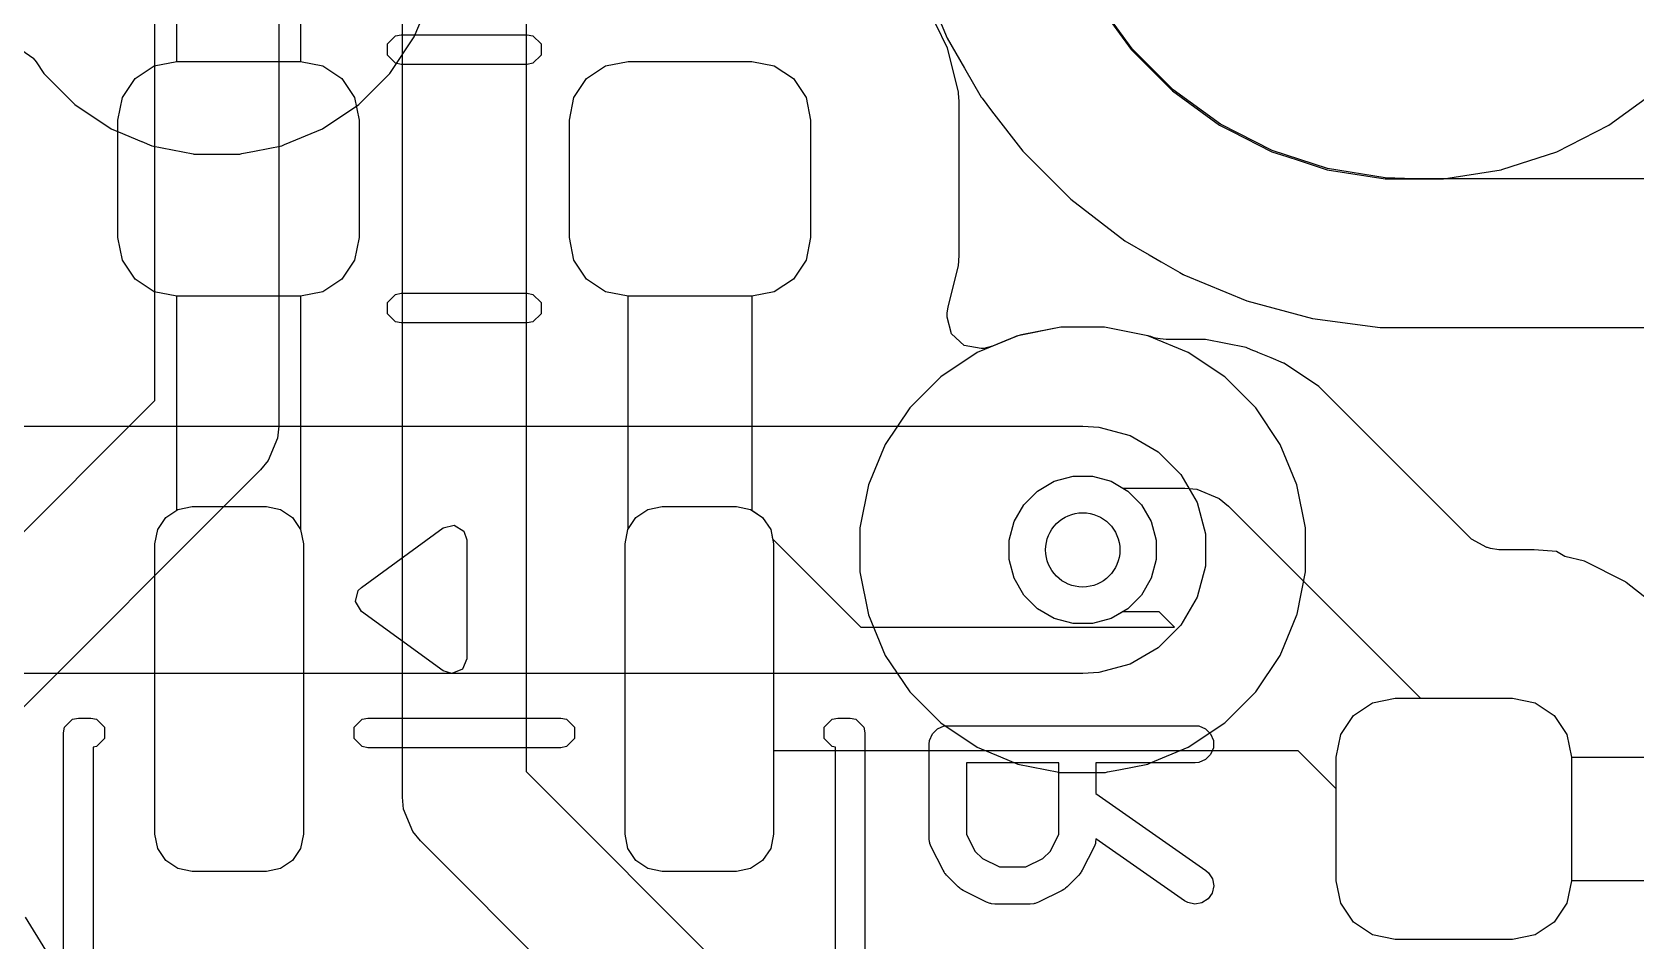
# Model space of a CAD drawing. Header units: inches. Extents: x 1.3 to 5.24, y -7.03 to -1.12.
# Drawn here: x 4.5178 to 4.7731, y -5.515 to -5.3703 of the extents above; entities that cross this region are included whole.
import ezdxf

# ---------------------------------------------------------------- set-up
doc = ezdxf.new("R2010")
doc.units = ezdxf.units.IN
doc.header["$MEASUREMENT"] = 0
for name, color, linetype, true_color in [('B.Cu', 153, 'CONTINUOUS', 0x4d7fc4), ('B.Mask', 4, 'CONTINUOUS', 0x02ffee), ('B.Paste', 132, 'CONTINUOUS', 0x00c2c2), ('B.Silkscreen', 31, 'CONTINUOUS', 0xe8b2a7), ('F.Cu', 13, 'CONTINUOUS', 0xc83434), ('In1.Cu', 91, 'CONTINUOUS', 0x7fc87f), ('In2.Cu', 33, 'CONTINUOUS', 0xce7d2c)]:
    doc.layers.add(name, color=color, linetype=linetype, true_color=true_color)

msp = doc.modelspace()

# ---------------------------------------------------------------- linework, layer by layer
at = {"layer": 'B.Cu', "linetype": 'CONTINUOUS'}
for p, q in [((4.56053, -5.35778), (4.56053, -5.375)), ((4.54085, -5.375), (4.54085, -5.36416)), ((4.68775, -5.36627), (4.69274, -5.37313)), ((4.66353, -5.37291), (4.66165, -5.3691)), ((4.53727, -5.37571), (4.54085, -5.375)), ((4.56053, -5.375), (4.56411, -5.37571)), ((4.60912, -5.37571), (4.6127, -5.375)), ((4.6127, -5.375), (4.63238, -5.375)), ((4.63238, -5.375), (4.63596, -5.37571)), ((4.66526, -5.37987), (4.66353, -5.37291)), ((4.69274, -5.37313), (4.69931, -5.37971)), ((4.53221, -5.38077), (4.53423, -5.37774)), ((4.53423, -5.37774), (4.53727, -5.37571)), ((4.56411, -5.37571), (4.56714, -5.37774)), ((4.56714, -5.37774), (4.56917, -5.38077)), ((4.60406, -5.38077), (4.60609, -5.37774)), ((4.60609, -5.37774), (4.60912, -5.37571)), ((4.63596, -5.37571), (4.63899, -5.37774)), ((4.63899, -5.37774), (4.64102, -5.38077)), ((4.66528, -5.38013), (4.66526, -5.37987)), ((4.66536, -5.38132), (4.66528, -5.38013)), ((4.69931, -5.37971), (4.70683, -5.38517)), ((4.76876, -5.38517), (4.77628, -5.37971)), ((4.5315, -5.38435), (4.53221, -5.38077)), ((4.56917, -5.38077), (4.56988, -5.38435)), ((4.60335, -5.38435), (4.60406, -5.38077)), ((4.64102, -5.38077), (4.64173, -5.38435)), ((4.66537, -5.38148), (4.66536, -5.38132)), ((4.66537, -5.40592), (4.66537, -5.38148)), ((4.5315, -5.40305), (4.5315, -5.38435)), ((4.56988, -5.38435), (4.56988, -5.40305)), ((4.60335, -5.40305), (4.60335, -5.38435)), ((4.64173, -5.38435), (4.64173, -5.40305)), ((4.70683, -5.38517), (4.7087, -5.38612)), ((4.76047, -5.38939), (4.76876, -5.38517)), ((4.7087, -5.38612), (4.71512, -5.38939)), ((4.71512, -5.38939), (4.71515, -5.38941)), ((4.71515, -5.38941), (4.7153, -5.38945)), ((4.7153, -5.38945), (4.71651, -5.38984)), ((4.71651, -5.38984), (4.71914, -5.3907)), ((4.75176, -5.39222), (4.76047, -5.38939)), ((4.71914, -5.3907), (4.72396, -5.39227)), ((4.72396, -5.39227), (4.73315, -5.39372)), ((4.74244, -5.39372), (4.75163, -5.39227)), ((4.75163, -5.39227), (4.75176, -5.39222)), ((4.73315, -5.39372), (4.73315, -5.39372)), ((4.73315, -5.39372), (4.74244, -5.39372)), ((4.74244, -5.39372), (4.74244, -5.39372)), ((4.53221, -5.40663), (4.5315, -5.40305)), ((4.56988, -5.40305), (4.56917, -5.40663)), ((4.60406, -5.40663), (4.60335, -5.40305)), ((4.64173, -5.40305), (4.64102, -5.40663)), ((4.66526, -5.40753), (4.66537, -5.40592)), ((4.53423, -5.40966), (4.53221, -5.40663)), ((4.56917, -5.40663), (4.56714, -5.40966)), ((4.60609, -5.40966), (4.60406, -5.40663)), ((4.64102, -5.40663), (4.63899, -5.40966)), ((4.66364, -5.41408), (4.66526, -5.40753)), ((4.53727, -5.41169), (4.53423, -5.40966)), ((4.56714, -5.40966), (4.56411, -5.41169)), ((4.60912, -5.41169), (4.60609, -5.40966)), ((4.63899, -5.40966), (4.63596, -5.41169)), ((4.54085, -5.4124), (4.53727, -5.41169)), ((4.54085, -5.44645), (4.54085, -5.4124)), ((4.56411, -5.41169), (4.56053, -5.4124)), ((4.56053, -5.4124), (4.56053, -5.44945)), ((4.6127, -5.4124), (4.60912, -5.41169)), ((4.6127, -5.44945), (4.6127, -5.4124)), ((4.63596, -5.41169), (4.63238, -5.4124)), ((4.63238, -5.4124), (4.63238, -5.44645)), ((4.66347, -5.4157), (4.66349, -5.41508)), ((4.66415, -5.41837), (4.66347, -5.4157)), ((4.66349, -5.41508), (4.66364, -5.41408)), ((4.66617, -5.42024), (4.66415, -5.41837)), ((4.6747, -5.41867), (4.67451, -5.41874)), ((4.67529, -5.41855), (4.6747, -5.41867)), ((4.6747, -5.41867), (4.6747, -5.41867)), ((4.6747, -5.41867), (4.6747, -5.41867)), ((4.6747, -5.41867), (4.6747, -5.41867)), ((4.67993, -5.41762), (4.67529, -5.41855)), ((4.67529, -5.41855), (4.67529, -5.41855)), ((4.68155, -5.4173), (4.67993, -5.41762)), ((4.68853, -5.4173), (4.68155, -5.4173)), ((4.68155, -5.4173), (4.68155, -5.4173)), ((4.69538, -5.41867), (4.68853, -5.4173)), ((4.68853, -5.4173), (4.68853, -5.4173)), ((4.68853, -5.4173), (4.68853, -5.4173)), ((4.69541, -5.41867), (4.69538, -5.41867)), ((4.69549, -5.4187), (4.69541, -5.41867)), ((4.69553, -5.41872), (4.69549, -5.4187)), ((4.66887, -5.42073), (4.66617, -5.42024)), ((4.66932, -5.42068), (4.66887, -5.42073)), ((4.67066, -5.42034), (4.66932, -5.42068)), ((4.67324, -5.41927), (4.67066, -5.42034)), ((4.6739, -5.419), (4.67324, -5.41927)), ((4.67451, -5.41874), (4.6739, -5.419)), ((4.67451, -5.41874), (4.67451, -5.41874)), ((4.69569, -5.41877), (4.69553, -5.41872)), ((4.6957, -5.41875), (4.69569, -5.41877)), ((4.69643, -5.419), (4.6957, -5.41875)), ((4.69664, -5.41904), (4.69643, -5.419)), ((4.69734, -5.41918), (4.69664, -5.41904)), ((4.6983, -5.41927), (4.69734, -5.41918)), ((4.70458, -5.41927), (4.6983, -5.41927)), ((4.71105, -5.42056), (4.70458, -5.41927)), ((4.70458, -5.41927), (4.70458, -5.41927)), ((4.70458, -5.41927), (4.70458, -5.41927)), ((4.71187, -5.4209), (4.71105, -5.42056)), ((4.71105, -5.42056), (4.71105, -5.42056)), ((4.71105, -5.42056), (4.71105, -5.42056)), ((4.71283, -5.4213), (4.71187, -5.4209)), ((4.71291, -5.42133), (4.71283, -5.4213)), ((4.71283, -5.4213), (4.71283, -5.4213)), ((4.71504, -5.42221), (4.71291, -5.42133)), ((4.71291, -5.42133), (4.71291, -5.42133)), ((4.71291, -5.42133), (4.71291, -5.42133)), ((4.71698, -5.42302), (4.71504, -5.42221)), ((4.71708, -5.42306), (4.71698, -5.42302)), ((4.71714, -5.42308), (4.71708, -5.42306)), ((4.72262, -5.42675), (4.71714, -5.42308)), ((4.73929, -5.44341), (4.72262, -5.42675)), ((4.72262, -5.42675), (4.72262, -5.42675)), ((4.72262, -5.42675), (4.72262, -5.42675)), ((4.68052, -5.44184), (4.6835, -5.44105)), ((4.6835, -5.44105), (4.68658, -5.44105)), ((4.68658, -5.44105), (4.68956, -5.44184)), ((4.67567, -5.44557), (4.67785, -5.44339)), ((4.67785, -5.44339), (4.68052, -5.44184)), ((4.68956, -5.44184), (4.69141, -5.44291)), ((4.69141, -5.44291), (4.70128, -5.44291)), ((4.70128, -5.44291), (4.7032, -5.4431)), ((4.7032, -5.4431), (4.70675, -5.44457)), ((4.7446, -5.44872), (4.73929, -5.44341)), ((4.53913, -5.4476), (4.54085, -5.44645)), ((4.63238, -5.44645), (4.6341, -5.4476)), ((4.67413, -5.44824), (4.67567, -5.44557)), ((4.70675, -5.44457), (4.70675, -5.44457)), ((4.70675, -5.44457), (4.70824, -5.4458)), ((4.70824, -5.4458), (4.73038, -5.46794)), ((4.53785, -5.44951), (4.53913, -5.4476)), ((4.6341, -5.4476), (4.63538, -5.44951)), ((4.67333, -5.45121), (4.67413, -5.44824)), ((4.74693, -5.45105), (4.7446, -5.44872)), ((4.7446, -5.44872), (4.7446, -5.44872)), ((4.5374, -5.45177), (4.53785, -5.44951)), ((4.5374, -5.49803), (4.5374, -5.45177)), ((4.56053, -5.44945), (4.56057, -5.44951)), ((4.56057, -5.44951), (4.56102, -5.45177)), ((4.56102, -5.45177), (4.56102, -5.49803)), ((4.6122, -5.45177), (4.61265, -5.44951)), ((4.6122, -5.49803), (4.6122, -5.45177)), ((4.61265, -5.44951), (4.6127, -5.44945)), ((4.63538, -5.44951), (4.63567, -5.45098)), ((4.63567, -5.45098), (4.64975, -5.46506)), ((4.67333, -5.4543), (4.67333, -5.45121)), ((4.74934, -5.45237), (4.74693, -5.45105)), ((4.67413, -5.45728), (4.67333, -5.4543)), ((4.74948, -5.4524), (4.74934, -5.45237)), ((4.74996, -5.45254), (4.74948, -5.4524)), ((4.74948, -5.4524), (4.74948, -5.4524)), ((4.75128, -5.45273), (4.74996, -5.45254)), ((4.7513, -5.45274), (4.75128, -5.45273)), ((4.75132, -5.45274), (4.7513, -5.45274)), ((4.75631, -5.45274), (4.75132, -5.45274)), ((4.75672, -5.45276), (4.75631, -5.45274)), ((4.75631, -5.45274), (4.75631, -5.45274)), ((4.75686, -5.45277), (4.75672, -5.45276)), ((4.76042, -5.45301), (4.75686, -5.45277)), ((4.75686, -5.45277), (4.75686, -5.45277)), ((4.76176, -5.4538), (4.76042, -5.45301)), ((4.76489, -5.45458), (4.76176, -5.4538)), ((4.7649, -5.45458), (4.76489, -5.45458)), ((4.76489, -5.45458), (4.76489, -5.45458)), ((4.77132, -5.45777), (4.7649, -5.45458)), ((4.67567, -5.45995), (4.67413, -5.45728)), ((4.77143, -5.45784), (4.77132, -5.45777)), ((4.77152, -5.45793), (4.77143, -5.45784)), ((4.77495, -5.46068), (4.77152, -5.45793)), ((4.67785, -5.46213), (4.67567, -5.45995)), ((4.68052, -5.46367), (4.67785, -5.46213)), ((4.6835, -5.46447), (4.68052, -5.46367)), ((4.68658, -5.46447), (4.6835, -5.46447)), ((4.68956, -5.46367), (4.68658, -5.46447)), ((4.69141, -5.4626), (4.68956, -5.46367)), ((4.6972, -5.4626), (4.69141, -5.4626)), ((4.69966, -5.46506), (4.6972, -5.4626)), ((4.64975, -5.46506), (4.69966, -5.46506)), ((4.73038, -5.46794), (4.73882, -5.47638)), ((4.73882, -5.47638), (4.75344, -5.47638)), ((4.75344, -5.47638), (4.75702, -5.47709)), ((4.75702, -5.47709), (4.76006, -5.47912)), ((4.76006, -5.47912), (4.76208, -5.48215)), ((4.76208, -5.48215), (4.7628, -5.48573)), ((4.64567, -5.48474), (4.63583, -5.48474)), ((4.63583, -5.48474), (4.63583, -5.49803)), ((4.71935, -5.48474), (4.64567, -5.48474)), ((4.72539, -5.49079), (4.71935, -5.48474)), ((4.7628, -5.48573), (4.79684, -5.48573)), ((4.72539, -5.50541), (4.72539, -5.49079)), ((4.53785, -5.50029), (4.5374, -5.49803)), ((4.53913, -5.50221), (4.53785, -5.50029)), ((4.56057, -5.50029), (4.55929, -5.50221)), ((4.56102, -5.49803), (4.56057, -5.50029)), ((4.61265, -5.50029), (4.6122, -5.49803)), ((4.61393, -5.50221), (4.61265, -5.50029)), ((4.63538, -5.50029), (4.6341, -5.50221)), ((4.63583, -5.49803), (4.63538, -5.50029)), ((4.54105, -5.50349), (4.53913, -5.50221)), ((4.55929, -5.50221), (4.55738, -5.50349)), ((4.61585, -5.50349), (4.61393, -5.50221)), ((4.6341, -5.50221), (4.63218, -5.50349)), ((4.54331, -5.50394), (4.54105, -5.50349)), ((4.55512, -5.50394), (4.54331, -5.50394)), ((4.55738, -5.50349), (4.55512, -5.50394)), ((4.61811, -5.50394), (4.61585, -5.50349)), ((4.62992, -5.50394), (4.61811, -5.50394)), ((4.63218, -5.50349), (4.62992, -5.50394)), ((4.72611, -5.50899), (4.72539, -5.50541)), ((4.7628, -5.50541), (4.76208, -5.50899)), ((4.79984, -5.50541), (4.7628, -5.50541)), ((4.72813, -5.51203), (4.72611, -5.50899)), ((4.76208, -5.50899), (4.76006, -5.51203)), ((4.51674, -5.51124), (4.51997, -5.51648)), ((4.73117, -5.51405), (4.72813, -5.51203)), ((4.76006, -5.51203), (4.75702, -5.51405)), ((4.73474, -5.51476), (4.73117, -5.51405)), ((4.75344, -5.51476), (4.73474, -5.51476)), ((4.75702, -5.51405), (4.75344, -5.51476))]:
    msp.add_line(p, q, dxfattribs=at)
at = {"layer": 'B.Cu'}
msp.add_circle((4.68504, -5.45276), 0.00591, dxfattribs=at)
at = {"layer": 'B.Mask', "linetype": 'CONTINUOUS'}
for p, q in [((4.53727, -5.37571), (4.54085, -5.375)), ((4.54085, -5.375), (4.56053, -5.375)), ((4.56053, -5.375), (4.56411, -5.37571)), ((4.60912, -5.37571), (4.6127, -5.375)), ((4.6127, -5.375), (4.63238, -5.375)), ((4.63238, -5.375), (4.63596, -5.37571)), ((4.53221, -5.38077), (4.53423, -5.37774)), ((4.53423, -5.37774), (4.53727, -5.37571)), ((4.56411, -5.37571), (4.56714, -5.37774)), ((4.56714, -5.37774), (4.56917, -5.38077)), ((4.60406, -5.38077), (4.60609, -5.37774)), ((4.60609, -5.37774), (4.60912, -5.37571)), ((4.63596, -5.37571), (4.63899, -5.37774)), ((4.63899, -5.37774), (4.64102, -5.38077)), ((4.5315, -5.38435), (4.53221, -5.38077)), ((4.56917, -5.38077), (4.56988, -5.38435)), ((4.60335, -5.38435), (4.60406, -5.38077)), ((4.64102, -5.38077), (4.64173, -5.38435)), ((4.5315, -5.40305), (4.5315, -5.38435)), ((4.56988, -5.38435), (4.56988, -5.40305)), ((4.60335, -5.40305), (4.60335, -5.38435)), ((4.64173, -5.38435), (4.64173, -5.40305)), ((4.53221, -5.40663), (4.5315, -5.40305)), ((4.56988, -5.40305), (4.56917, -5.40663)), ((4.60406, -5.40663), (4.60335, -5.40305)), ((4.64173, -5.40305), (4.64102, -5.40663)), ((4.53423, -5.40966), (4.53221, -5.40663)), ((4.56917, -5.40663), (4.56714, -5.40966)), ((4.60609, -5.40966), (4.60406, -5.40663)), ((4.64102, -5.40663), (4.63899, -5.40966)), ((4.53727, -5.41169), (4.53423, -5.40966)), ((4.56714, -5.40966), (4.56411, -5.41169)), ((4.60912, -5.41169), (4.60609, -5.40966)), ((4.63899, -5.40966), (4.63596, -5.41169)), ((4.54085, -5.4124), (4.53727, -5.41169)), ((4.56053, -5.4124), (4.54085, -5.4124)), ((4.56411, -5.41169), (4.56053, -5.4124)), ((4.6127, -5.4124), (4.60912, -5.41169)), ((4.63238, -5.4124), (4.6127, -5.4124)), ((4.63596, -5.41169), (4.63238, -5.4124)), ((4.53913, -5.4476), (4.54105, -5.44632)), ((4.54105, -5.44632), (4.54331, -5.44587)), ((4.54331, -5.44587), (4.55512, -5.44587)), ((4.55512, -5.44587), (4.55738, -5.44632)), ((4.55738, -5.44632), (4.55929, -5.4476)), ((4.61393, -5.4476), (4.61585, -5.44632)), ((4.61585, -5.44632), (4.61811, -5.44587)), ((4.61811, -5.44587), (4.62992, -5.44587)), ((4.62992, -5.44587), (4.63218, -5.44632)), ((4.63218, -5.44632), (4.6341, -5.4476)), ((4.53785, -5.44951), (4.53913, -5.4476)), ((4.55929, -5.4476), (4.56057, -5.44951)), ((4.61265, -5.44951), (4.61393, -5.4476)), ((4.6341, -5.4476), (4.63538, -5.44951)), ((4.5374, -5.45177), (4.53785, -5.44951)), ((4.5374, -5.49803), (4.5374, -5.45177)), ((4.56057, -5.44951), (4.56102, -5.45177)), ((4.56102, -5.45177), (4.56102, -5.49803)), ((4.6122, -5.45177), (4.61265, -5.44951)), ((4.6122, -5.49803), (4.6122, -5.45177)), ((4.63538, -5.44951), (4.63583, -5.45177)), ((4.63583, -5.45177), (4.63583, -5.49803)), ((4.72813, -5.47912), (4.73117, -5.47709)), ((4.73117, -5.47709), (4.73474, -5.47638)), ((4.73474, -5.47638), (4.75344, -5.47638)), ((4.75344, -5.47638), (4.75702, -5.47709)), ((4.75702, -5.47709), (4.76006, -5.47912)), ((4.72611, -5.48215), (4.72813, -5.47912)), ((4.76006, -5.47912), (4.76208, -5.48215)), ((4.72539, -5.48573), (4.72611, -5.48215)), ((4.76208, -5.48215), (4.7628, -5.48573)), ((4.72539, -5.50541), (4.72539, -5.48573)), ((4.7628, -5.48573), (4.7628, -5.50541)), ((4.53785, -5.50029), (4.5374, -5.49803)), ((4.53913, -5.50221), (4.53785, -5.50029)), ((4.56057, -5.50029), (4.55929, -5.50221)), ((4.56102, -5.49803), (4.56057, -5.50029)), ((4.61265, -5.50029), (4.6122, -5.49803)), ((4.61393, -5.50221), (4.61265, -5.50029)), ((4.63538, -5.50029), (4.6341, -5.50221)), ((4.63583, -5.49803), (4.63538, -5.50029)), ((4.54105, -5.50349), (4.53913, -5.50221)), ((4.55929, -5.50221), (4.55738, -5.50349)), ((4.61585, -5.50349), (4.61393, -5.50221)), ((4.6341, -5.50221), (4.63218, -5.50349)), ((4.54331, -5.50394), (4.54105, -5.50349)), ((4.55512, -5.50394), (4.54331, -5.50394)), ((4.55738, -5.50349), (4.55512, -5.50394)), ((4.61811, -5.50394), (4.61585, -5.50349)), ((4.62992, -5.50394), (4.61811, -5.50394)), ((4.63218, -5.50349), (4.62992, -5.50394)), ((4.72611, -5.50899), (4.72539, -5.50541)), ((4.7628, -5.50541), (4.76208, -5.50899)), ((4.72813, -5.51203), (4.72611, -5.50899)), ((4.76208, -5.50899), (4.76006, -5.51203)), ((4.73117, -5.51405), (4.72813, -5.51203)), ((4.76006, -5.51203), (4.75702, -5.51405)), ((4.73474, -5.51476), (4.73117, -5.51405)), ((4.75344, -5.51476), (4.73474, -5.51476)), ((4.75702, -5.51405), (4.75344, -5.51476))]:
    msp.add_line(p, q, dxfattribs=at)
at = {"layer": 'B.Paste', "linetype": 'CONTINUOUS'}
for p, q in [((4.53727, -5.37571), (4.54085, -5.375)), ((4.54085, -5.375), (4.56053, -5.375)), ((4.56053, -5.375), (4.56411, -5.37571)), ((4.60912, -5.37571), (4.6127, -5.375)), ((4.6127, -5.375), (4.63238, -5.375)), ((4.63238, -5.375), (4.63596, -5.37571)), ((4.53221, -5.38077), (4.53423, -5.37774)), ((4.53423, -5.37774), (4.53727, -5.37571)), ((4.56411, -5.37571), (4.56714, -5.37774)), ((4.56714, -5.37774), (4.56917, -5.38077)), ((4.60406, -5.38077), (4.60609, -5.37774)), ((4.60609, -5.37774), (4.60912, -5.37571)), ((4.63596, -5.37571), (4.63899, -5.37774)), ((4.63899, -5.37774), (4.64102, -5.38077)), ((4.5315, -5.38435), (4.53221, -5.38077)), ((4.56917, -5.38077), (4.56988, -5.38435)), ((4.60335, -5.38435), (4.60406, -5.38077)), ((4.64102, -5.38077), (4.64173, -5.38435)), ((4.5315, -5.40305), (4.5315, -5.38435)), ((4.56988, -5.38435), (4.56988, -5.40305)), ((4.60335, -5.40305), (4.60335, -5.38435)), ((4.64173, -5.38435), (4.64173, -5.40305)), ((4.53221, -5.40663), (4.5315, -5.40305)), ((4.56988, -5.40305), (4.56917, -5.40663)), ((4.60406, -5.40663), (4.60335, -5.40305)), ((4.64173, -5.40305), (4.64102, -5.40663)), ((4.53423, -5.40966), (4.53221, -5.40663)), ((4.56917, -5.40663), (4.56714, -5.40966)), ((4.60609, -5.40966), (4.60406, -5.40663)), ((4.64102, -5.40663), (4.63899, -5.40966)), ((4.53727, -5.41169), (4.53423, -5.40966)), ((4.56714, -5.40966), (4.56411, -5.41169)), ((4.60912, -5.41169), (4.60609, -5.40966)), ((4.63899, -5.40966), (4.63596, -5.41169)), ((4.54085, -5.4124), (4.53727, -5.41169)), ((4.56053, -5.4124), (4.54085, -5.4124)), ((4.56411, -5.41169), (4.56053, -5.4124)), ((4.6127, -5.4124), (4.60912, -5.41169)), ((4.63238, -5.4124), (4.6127, -5.4124)), ((4.63596, -5.41169), (4.63238, -5.4124)), ((4.53913, -5.4476), (4.54105, -5.44632)), ((4.54105, -5.44632), (4.54331, -5.44587)), ((4.54331, -5.44587), (4.55512, -5.44587)), ((4.55512, -5.44587), (4.55738, -5.44632)), ((4.55738, -5.44632), (4.55929, -5.4476)), ((4.61393, -5.4476), (4.61585, -5.44632)), ((4.61585, -5.44632), (4.61811, -5.44587)), ((4.61811, -5.44587), (4.62992, -5.44587)), ((4.62992, -5.44587), (4.63218, -5.44632)), ((4.63218, -5.44632), (4.6341, -5.4476)), ((4.53785, -5.44951), (4.53913, -5.4476)), ((4.55929, -5.4476), (4.56057, -5.44951)), ((4.61265, -5.44951), (4.61393, -5.4476)), ((4.6341, -5.4476), (4.63538, -5.44951)), ((4.5374, -5.45177), (4.53785, -5.44951)), ((4.5374, -5.49803), (4.5374, -5.45177)), ((4.56057, -5.44951), (4.56102, -5.45177)), ((4.56102, -5.45177), (4.56102, -5.49803)), ((4.6122, -5.45177), (4.61265, -5.44951)), ((4.6122, -5.49803), (4.6122, -5.45177)), ((4.63538, -5.44951), (4.63583, -5.45177)), ((4.63583, -5.45177), (4.63583, -5.49803)), ((4.72813, -5.47912), (4.73117, -5.47709)), ((4.73117, -5.47709), (4.73474, -5.47638)), ((4.73474, -5.47638), (4.75344, -5.47638)), ((4.75344, -5.47638), (4.75702, -5.47709)), ((4.75702, -5.47709), (4.76006, -5.47912)), ((4.72611, -5.48215), (4.72813, -5.47912)), ((4.76006, -5.47912), (4.76208, -5.48215)), ((4.72539, -5.48573), (4.72611, -5.48215)), ((4.76208, -5.48215), (4.7628, -5.48573)), ((4.72539, -5.50541), (4.72539, -5.48573)), ((4.7628, -5.48573), (4.7628, -5.50541)), ((4.53785, -5.50029), (4.5374, -5.49803)), ((4.53913, -5.50221), (4.53785, -5.50029)), ((4.56057, -5.50029), (4.55929, -5.50221)), ((4.56102, -5.49803), (4.56057, -5.50029)), ((4.61265, -5.50029), (4.6122, -5.49803)), ((4.61393, -5.50221), (4.61265, -5.50029)), ((4.63538, -5.50029), (4.6341, -5.50221)), ((4.63583, -5.49803), (4.63538, -5.50029)), ((4.54105, -5.50349), (4.53913, -5.50221)), ((4.55929, -5.50221), (4.55738, -5.50349)), ((4.61585, -5.50349), (4.61393, -5.50221)), ((4.6341, -5.50221), (4.63218, -5.50349)), ((4.54331, -5.50394), (4.54105, -5.50349)), ((4.55512, -5.50394), (4.54331, -5.50394)), ((4.55738, -5.50349), (4.55512, -5.50394)), ((4.61811, -5.50394), (4.61585, -5.50349)), ((4.62992, -5.50394), (4.61811, -5.50394)), ((4.63218, -5.50349), (4.62992, -5.50394)), ((4.72611, -5.50899), (4.72539, -5.50541)), ((4.7628, -5.50541), (4.76208, -5.50899)), ((4.72813, -5.51203), (4.72611, -5.50899)), ((4.76208, -5.50899), (4.76006, -5.51203)), ((4.73117, -5.51405), (4.72813, -5.51203)), ((4.76006, -5.51203), (4.75702, -5.51405)), ((4.73474, -5.51476), (4.73117, -5.51405)), ((4.75344, -5.51476), (4.73474, -5.51476)), ((4.75702, -5.51405), (4.75344, -5.51476))]:
    msp.add_line(p, q, dxfattribs=at)
at = {"layer": 'B.Silkscreen', "linetype": 'CONTINUOUS'}
for p, q in [((4.5744, -5.37223), (4.57568, -5.37095)), ((4.5744, -5.37403), (4.5744, -5.37223)), ((4.57568, -5.37095), (4.57659, -5.37077)), ((4.57659, -5.37077), (4.59664, -5.37077)), ((4.59664, -5.37077), (4.59755, -5.37095)), ((4.59755, -5.37095), (4.59883, -5.37223)), ((4.59883, -5.37223), (4.59883, -5.37403)), ((4.57568, -5.37531), (4.5744, -5.37403)), ((4.57659, -5.37549), (4.57568, -5.37531)), ((4.59755, -5.37531), (4.59664, -5.37549)), ((4.59883, -5.37403), (4.59755, -5.37531)), ((4.59664, -5.37549), (4.57659, -5.37549)), ((4.5744, -5.41337), (4.57568, -5.41209)), ((4.5744, -5.41518), (4.5744, -5.41337)), ((4.57568, -5.41209), (4.57659, -5.41191)), ((4.57659, -5.41191), (4.59664, -5.41191)), ((4.59664, -5.41191), (4.59755, -5.41209)), ((4.59755, -5.41209), (4.59883, -5.41337)), ((4.59883, -5.41337), (4.59883, -5.41518)), ((4.57568, -5.41645), (4.5744, -5.41518)), ((4.59883, -5.41518), (4.59755, -5.41645)), ((4.57659, -5.41663), (4.57568, -5.41645)), ((4.59664, -5.41663), (4.57659, -5.41663)), ((4.59755, -5.41645), (4.59664, -5.41663)), ((4.57026, -5.45872), (4.58326, -5.44927)), ((4.58326, -5.44927), (4.58501, -5.44885)), ((4.58501, -5.44885), (4.58656, -5.44979)), ((4.58656, -5.44979), (4.58701, -5.45118)), ((4.58701, -5.45118), (4.58701, -5.47008)), ((4.56932, -5.461), (4.56974, -5.45924)), ((4.56974, -5.45924), (4.57026, -5.45872)), ((4.57026, -5.46254), (4.56932, -5.461)), ((4.58326, -5.47199), (4.57026, -5.46254)), ((4.58465, -5.47244), (4.58326, -5.47199)), ((4.58632, -5.47175), (4.58465, -5.47244)), ((4.58701, -5.47008), (4.58632, -5.47175)), ((4.52301, -5.48099), (4.52429, -5.47971)), ((4.52429, -5.47971), (4.5252, -5.47953)), ((4.5252, -5.47953), (4.52717, -5.47953)), ((4.52717, -5.47953), (4.52807, -5.47971)), ((4.52807, -5.47971), (4.52935, -5.48099)), ((4.56908, -5.48099), (4.57036, -5.47971)), ((4.57036, -5.47971), (4.57126, -5.47953)), ((4.57126, -5.47953), (4.60197, -5.47953)), ((4.60197, -5.47953), (4.60287, -5.47971)), ((4.60287, -5.47971), (4.60415, -5.48099)), ((4.64388, -5.48099), (4.64516, -5.47971)), ((4.64516, -5.47971), (4.64606, -5.47953)), ((4.64606, -5.47953), (4.64803, -5.47953)), ((4.64803, -5.47953), (4.64894, -5.47971)), ((4.64894, -5.47971), (4.65021, -5.48099)), ((4.52283, -5.48189), (4.52301, -5.48099)), ((4.52283, -5.54173), (4.52283, -5.48189)), ((4.52935, -5.48099), (4.52935, -5.48279)), ((4.56908, -5.48279), (4.56908, -5.48099)), ((4.60415, -5.48099), (4.60415, -5.48279)), ((4.64388, -5.48279), (4.64388, -5.48099)), ((4.65021, -5.48099), (4.65039, -5.48189)), ((4.65039, -5.48189), (4.65039, -5.54173)), ((4.66068, -5.48311), (4.66112, -5.48205)), ((4.66112, -5.48205), (4.66194, -5.48123)), ((4.66194, -5.48123), (4.663, -5.48079)), ((4.663, -5.48079), (4.66358, -5.48074)), ((4.66358, -5.48074), (4.70295, -5.48074)), ((4.70295, -5.48074), (4.70352, -5.48079)), ((4.70352, -5.48079), (4.70459, -5.48123)), ((4.70459, -5.48123), (4.7054, -5.48205)), ((4.7054, -5.48205), (4.70584, -5.48311)), ((4.52807, -5.48407), (4.52756, -5.48417)), ((4.52756, -5.48417), (4.52756, -5.53937)), ((4.52935, -5.48279), (4.52807, -5.48407)), ((4.57036, -5.48407), (4.56908, -5.48279)), ((4.57126, -5.48425), (4.57036, -5.48407)), ((4.60197, -5.48425), (4.57126, -5.48425)), ((4.60287, -5.48407), (4.60197, -5.48425)), ((4.60415, -5.48279), (4.60287, -5.48407)), ((4.64516, -5.48407), (4.64388, -5.48279)), ((4.64567, -5.48417), (4.64516, -5.48407)), ((4.64567, -5.53937), (4.64567, -5.48417)), ((4.66062, -5.48369), (4.66068, -5.48311)), ((4.66062, -5.49869), (4.66062, -5.48369)), ((4.70584, -5.48427), (4.7054, -5.48533)), ((4.70584, -5.48311), (4.70584, -5.48427)), ((4.68125, -5.48664), (4.66653, -5.48664)), ((4.66653, -5.48664), (4.66653, -5.49799)), ((4.68125, -5.49799), (4.68125, -5.48664)), ((4.70295, -5.48664), (4.68715, -5.48664)), ((4.68715, -5.48664), (4.68715, -5.49153)), ((4.70352, -5.48659), (4.70295, -5.48664)), ((4.70459, -5.48614), (4.70352, -5.48659)), ((4.7054, -5.48533), (4.70459, -5.48614)), ((4.68715, -5.49153), (4.70464, -5.50377)), ((4.66068, -5.49926), (4.66062, -5.49869)), ((4.66072, -5.49936), (4.66068, -5.49926)), ((4.66073, -5.49947), (4.66072, -5.49936)), ((4.66093, -5.50001), (4.66073, -5.49947)), ((4.66281, -5.50376), (4.66093, -5.50001)), ((4.66653, -5.49799), (4.66788, -5.50069)), ((4.6799, -5.50069), (4.68125, -5.49799)), ((4.68684, -5.50001), (4.68496, -5.50376)), ((4.68705, -5.49947), (4.68684, -5.50001)), ((4.68709, -5.49926), (4.68705, -5.49936)), ((4.68705, -5.49936), (4.68705, -5.49947)), ((4.68715, -5.49873), (4.68709, -5.49926)), ((4.70125, -5.50861), (4.68715, -5.49873)), ((4.66788, -5.50069), (4.66907, -5.50189)), ((4.66907, -5.50189), (4.67177, -5.50323)), ((4.676, -5.50323), (4.6787, -5.50189)), ((4.6787, -5.50189), (4.6799, -5.50069)), ((4.66297, -5.50401), (4.66281, -5.50376)), ((4.663, -5.50408), (4.66297, -5.50401)), ((4.66306, -5.50416), (4.663, -5.50408)), ((4.66312, -5.50425), (4.66306, -5.50416)), ((4.66318, -5.5043), (4.66312, -5.50425)), ((4.66336, -5.50453), (4.66318, -5.5043)), ((4.66524, -5.5064), (4.66336, -5.50453)), ((4.67177, -5.50323), (4.676, -5.50323)), ((4.68441, -5.50453), (4.68254, -5.5064)), ((4.6846, -5.5043), (4.68441, -5.50453)), ((4.68466, -5.50425), (4.6846, -5.5043)), ((4.68471, -5.50416), (4.68466, -5.50425)), ((4.68478, -5.50408), (4.68471, -5.50416)), ((4.68481, -5.50401), (4.68478, -5.50408)), ((4.68496, -5.50376), (4.68481, -5.50401)), ((4.70464, -5.50377), (4.70508, -5.50414)), ((4.70508, -5.50414), (4.7057, -5.50512)), ((4.7057, -5.50512), (4.7059, -5.50625)), ((4.66546, -5.50659), (4.66524, -5.5064)), ((4.66551, -5.50664), (4.66546, -5.50659)), ((4.6656, -5.5067), (4.66551, -5.50664)), ((4.66568, -5.50677), (4.6656, -5.5067)), ((4.66576, -5.5068), (4.66568, -5.50677)), ((4.666, -5.50695), (4.66576, -5.5068)), ((4.66975, -5.50883), (4.666, -5.50695)), ((4.68177, -5.50695), (4.67802, -5.50883)), ((4.68202, -5.5068), (4.68177, -5.50695)), ((4.68209, -5.50677), (4.68202, -5.5068)), ((4.68217, -5.5067), (4.68209, -5.50677)), ((4.68226, -5.50664), (4.68217, -5.5067)), ((4.68231, -5.50659), (4.68226, -5.50664)), ((4.68254, -5.5064), (4.68231, -5.50659)), ((4.70565, -5.50738), (4.70499, -5.50832)), ((4.7059, -5.50625), (4.70565, -5.50738)), ((4.67029, -5.50903), (4.66975, -5.50883)), ((4.6704, -5.50904), (4.67029, -5.50903)), ((4.6705, -5.50908), (4.6704, -5.50904)), ((4.67107, -5.50914), (4.6705, -5.50908)), ((4.6767, -5.50914), (4.67107, -5.50914)), ((4.67727, -5.50908), (4.6767, -5.50914)), ((4.67737, -5.50904), (4.67727, -5.50908)), ((4.67748, -5.50903), (4.67737, -5.50904)), ((4.67802, -5.50883), (4.67748, -5.50903)), ((4.70176, -5.50889), (4.70125, -5.50861)), ((4.70288, -5.50914), (4.70176, -5.50889)), ((4.70402, -5.50894), (4.70288, -5.50914)), ((4.70499, -5.50832), (4.70402, -5.50894))]:
    msp.add_line(p, q, dxfattribs=at)
at = {"layer": 'F.Cu', "linetype": 'CONTINUOUS'}
for p, q in [((4.65932, -5.36128), (4.66347, -5.3713)), ((4.57866, -5.37112), (4.58133, -5.36467)), ((4.69289, -5.373), (4.68744, -5.3655)), ((4.57478, -5.37693), (4.57866, -5.37112)), ((4.66347, -5.3713), (4.66347, -5.3713)), ((4.66347, -5.3713), (4.66623, -5.37608)), ((4.51619, -5.37323), (4.51796, -5.37444)), ((4.51796, -5.37444), (4.51799, -5.37448)), ((4.51799, -5.37448), (4.51847, -5.37508)), ((4.51847, -5.37508), (4.51971, -5.37693)), ((4.69944, -5.37955), (4.69289, -5.373)), ((4.51971, -5.37693), (4.51971, -5.37693)), ((4.51971, -5.37693), (4.51971, -5.37693)), ((4.51971, -5.37693), (4.52464, -5.38187)), ((4.56984, -5.38187), (4.57478, -5.37693)), ((4.66623, -5.37608), (4.66623, -5.37609)), ((4.66623, -5.37609), (4.66624, -5.3761)), ((4.66624, -5.3761), (4.66889, -5.38069)), ((4.70694, -5.385), (4.69944, -5.37955)), ((4.52464, -5.38187), (4.52464, -5.38187)), ((4.52464, -5.38187), (4.52464, -5.38187)), ((4.52464, -5.38187), (4.53045, -5.38575)), ((4.56404, -5.38575), (4.56984, -5.38187)), ((4.66889, -5.38069), (4.66889, -5.38069)), ((4.66889, -5.38069), (4.66889, -5.38069)), ((4.66889, -5.38069), (4.66903, -5.38087)), ((4.66903, -5.38087), (4.66903, -5.38087)), ((4.66903, -5.38087), (4.67054, -5.38285)), ((4.67054, -5.38285), (4.67549, -5.38929)), ((4.7152, -5.38921), (4.70694, -5.385)), ((4.53045, -5.38575), (4.53045, -5.38575)), ((4.53045, -5.38575), (4.53158, -5.38621)), ((4.53158, -5.38621), (4.53524, -5.38773)), ((4.53524, -5.38773), (4.53524, -5.38773)), ((4.53524, -5.38773), (4.53529, -5.38775)), ((4.53529, -5.38775), (4.5369, -5.38842)), ((4.55803, -5.38824), (4.56404, -5.38575)), ((4.56404, -5.38575), (4.56404, -5.38575)), ((4.56404, -5.38575), (4.56404, -5.38575)), ((4.5369, -5.38842), (4.5369, -5.38842)), ((4.5369, -5.38842), (4.5369, -5.38842)), ((4.5369, -5.38842), (4.54345, -5.38972)), ((4.54345, -5.38972), (4.54356, -5.38975)), ((4.54356, -5.38975), (4.54375, -5.38978)), ((4.54375, -5.38978), (4.55074, -5.38978)), ((4.55074, -5.38978), (4.5509, -5.38978)), ((4.5509, -5.38978), (4.55121, -5.38969)), ((4.55121, -5.38969), (4.55322, -5.38929)), ((4.55322, -5.38929), (4.55758, -5.38842)), ((4.55758, -5.38842), (4.55758, -5.38842)), ((4.55759, -5.38842), (4.55771, -5.38837)), ((4.55758, -5.38842), (4.55758, -5.38842)), ((4.55758, -5.38842), (4.55759, -5.38842)), ((4.55771, -5.38837), (4.55802, -5.38824)), ((4.55802, -5.38824), (4.55803, -5.38824)), ((4.67549, -5.38929), (4.67549, -5.38929)), ((4.67549, -5.38929), (4.67549, -5.38929)), ((4.67549, -5.38929), (4.68315, -5.39695)), ((4.72401, -5.39207), (4.7152, -5.38921)), ((4.73316, -5.39352), (4.72401, -5.39207)), ((4.7378, -5.3937), (4.73316, -5.39352)), ((4.88583, -5.3937), (4.7378, -5.3937)), ((4.68315, -5.39695), (4.68315, -5.39695)), ((4.68315, -5.39695), (4.68315, -5.39695)), ((4.68315, -5.39695), (4.69175, -5.40355)), ((4.69175, -5.40355), (4.69175, -5.40355)), ((4.69175, -5.40355), (4.69175, -5.40355)), ((4.69175, -5.40355), (4.6956, -5.40578)), ((4.6956, -5.40578), (4.69753, -5.40689)), ((4.69753, -5.40689), (4.70047, -5.40859)), ((4.70047, -5.40859), (4.70101, -5.4089)), ((4.70101, -5.4089), (4.70107, -5.40894)), ((4.70107, -5.40894), (4.70113, -5.40897)), ((4.70113, -5.40897), (4.70114, -5.40897)), ((4.70114, -5.40897), (4.70114, -5.40897)), ((4.70114, -5.40897), (4.70114, -5.40897)), ((4.70114, -5.40897), (4.70114, -5.40897)), ((4.70114, -5.40897), (4.71116, -5.41312)), ((4.71116, -5.41312), (4.72163, -5.41593)), ((4.72163, -5.41593), (4.73238, -5.41734)), ((4.6747, -5.41867), (4.66825, -5.42134)), ((4.68155, -5.4173), (4.6747, -5.41867)), ((4.6747, -5.41867), (4.6747, -5.41867)), ((4.6747, -5.41867), (4.6747, -5.41867)), ((4.68853, -5.4173), (4.68155, -5.4173)), ((4.68155, -5.4173), (4.68155, -5.4173)), ((4.68155, -5.4173), (4.68155, -5.4173)), ((4.69538, -5.41867), (4.68853, -5.4173)), ((4.68853, -5.4173), (4.68853, -5.4173)), ((4.68853, -5.4173), (4.68853, -5.4173)), ((4.70183, -5.42134), (4.69538, -5.41867)), ((4.69538, -5.41867), (4.69538, -5.41867)), ((4.69538, -5.41867), (4.69538, -5.41867)), ((4.73238, -5.41734), (4.73238, -5.41734)), ((4.73238, -5.41734), (4.89125, -5.41734)), ((4.66825, -5.42134), (4.66244, -5.42522)), ((4.66825, -5.42134), (4.66825, -5.42134)), ((4.66825, -5.42134), (4.66825, -5.42134)), ((4.70764, -5.42522), (4.70183, -5.42134)), ((4.70183, -5.42134), (4.70183, -5.42134)), ((4.70183, -5.42134), (4.70183, -5.42134)), ((4.70183, -5.42134), (4.70183, -5.42134)), ((4.70183, -5.42134), (4.70183, -5.42134)), ((4.66244, -5.42522), (4.6575, -5.43016)), ((4.66244, -5.42522), (4.66244, -5.42522)), ((4.66244, -5.42522), (4.66244, -5.42522)), ((4.71258, -5.43016), (4.70764, -5.42522)), ((4.70764, -5.42522), (4.70764, -5.42522)), ((4.70764, -5.42522), (4.70764, -5.42522)), ((4.6575, -5.43016), (4.65362, -5.43596)), ((4.6575, -5.43016), (4.6575, -5.43016)), ((4.6575, -5.43016), (4.6575, -5.43016)), ((4.71646, -5.43596), (4.71258, -5.43016)), ((4.71258, -5.43016), (4.71258, -5.43016)), ((4.71258, -5.43016), (4.71258, -5.43016)), ((4.65362, -5.43596), (4.65095, -5.44241)), ((4.65362, -5.43596), (4.65362, -5.43596)), ((4.65362, -5.43596), (4.65362, -5.43596)), ((4.71913, -5.44241), (4.71646, -5.43596)), ((4.71646, -5.43596), (4.71646, -5.43596)), ((4.68052, -5.44184), (4.6835, -5.44105)), ((4.6835, -5.44105), (4.68658, -5.44105)), ((4.68658, -5.44105), (4.68956, -5.44184)), ((4.65095, -5.44242), (4.64959, -5.44926)), ((4.65095, -5.44241), (4.65095, -5.44242)), ((4.65095, -5.44242), (4.65095, -5.44242)), ((4.67567, -5.44557), (4.67785, -5.44339)), ((4.67785, -5.44339), (4.68052, -5.44184)), ((4.68956, -5.44184), (4.69223, -5.44339)), ((4.69223, -5.44339), (4.69441, -5.44557)), ((4.72049, -5.44926), (4.71913, -5.44241)), ((4.71913, -5.44241), (4.71913, -5.44241)), ((4.67413, -5.44824), (4.67567, -5.44557)), ((4.69441, -5.44557), (4.69595, -5.44824)), ((4.64959, -5.44926), (4.64959, -5.45625)), ((4.67333, -5.45121), (4.67413, -5.44824)), ((4.69595, -5.44824), (4.69675, -5.45121)), ((4.72049, -5.45625), (4.72049, -5.44926)), ((4.72049, -5.44926), (4.72049, -5.44926)), ((4.67333, -5.4543), (4.67333, -5.45121)), ((4.69675, -5.45121), (4.69675, -5.4543)), ((4.67413, -5.45728), (4.67333, -5.4543)), ((4.69675, -5.4543), (4.69595, -5.45728)), ((4.64959, -5.45625), (4.65095, -5.4631)), ((4.71915, -5.46298), (4.72049, -5.45625)), ((4.72049, -5.45625), (4.72049, -5.45625)), ((4.67567, -5.45995), (4.67413, -5.45728)), ((4.69595, -5.45728), (4.69441, -5.45995)), ((4.67785, -5.46213), (4.67567, -5.45995)), ((4.69441, -5.45995), (4.69223, -5.46213)), ((4.65095, -5.4631), (4.65095, -5.4631)), ((4.65095, -5.4631), (4.65095, -5.4631)), ((4.65095, -5.4631), (4.65362, -5.46955)), ((4.68052, -5.46367), (4.67785, -5.46213)), ((4.6835, -5.46447), (4.68052, -5.46367)), ((4.68658, -5.46447), (4.6835, -5.46447)), ((4.68956, -5.46367), (4.68658, -5.46447)), ((4.69223, -5.46213), (4.68956, -5.46367)), ((4.71709, -5.46803), (4.71913, -5.4631)), ((4.71913, -5.4631), (4.71915, -5.46298)), ((4.71913, -5.4631), (4.71913, -5.4631)), ((4.71913, -5.4631), (4.71913, -5.4631)), ((4.65362, -5.46955), (4.65362, -5.46955)), ((4.65362, -5.46955), (4.65362, -5.46955)), ((4.65362, -5.46955), (4.6575, -5.47536)), ((4.71258, -5.47536), (4.71646, -5.46955)), ((4.71646, -5.46955), (4.71709, -5.46803)), ((4.6575, -5.47536), (4.6575, -5.47536)), ((4.6575, -5.47536), (4.6575, -5.47536)), ((4.6575, -5.47536), (4.66244, -5.48029)), ((4.70764, -5.48029), (4.71258, -5.47536)), ((4.66244, -5.48029), (4.66244, -5.48029)), ((4.66244, -5.48029), (4.66244, -5.48029)), ((4.66244, -5.48029), (4.66825, -5.48417)), ((4.70183, -5.48417), (4.70764, -5.48029)), ((4.66825, -5.48417), (4.66825, -5.48417)), ((4.66825, -5.48417), (4.67198, -5.48572)), ((4.69582, -5.48666), (4.70183, -5.48417)), ((4.70183, -5.48417), (4.70183, -5.48417)), ((4.70183, -5.48417), (4.70183, -5.48417)), ((4.67198, -5.48572), (4.6747, -5.48685)), ((4.6747, -5.48685), (4.6747, -5.48685)), ((4.6747, -5.48685), (4.6747, -5.48685)), ((4.6747, -5.48685), (4.68125, -5.48815)), ((4.69081, -5.48775), (4.69538, -5.48685)), ((4.69538, -5.48685), (4.69551, -5.48679)), ((4.69538, -5.48685), (4.69538, -5.48685)), ((4.69538, -5.48685), (4.69538, -5.48685)), ((4.69538, -5.48685), (4.69538, -5.48685)), ((4.69538, -5.48685), (4.69538, -5.48685)), ((4.69551, -5.48679), (4.69582, -5.48666)), ((4.69582, -5.48666), (4.69582, -5.48666)), ((4.68125, -5.48815), (4.68135, -5.48818)), ((4.68135, -5.48818), (4.68155, -5.48821)), ((4.68155, -5.48821), (4.68853, -5.48821)), ((4.68853, -5.48821), (4.68869, -5.48821)), ((4.68869, -5.48821), (4.689, -5.48811)), ((4.689, -5.48811), (4.69081, -5.48775)), ((4.69081, -5.48775), (4.69081, -5.48775))]:
    msp.add_line(p, q, dxfattribs=at)
at = {"layer": 'F.Cu'}
msp.add_circle((4.68504, -5.45276), 0.00591, dxfattribs=at)
at = {"layer": 'In1.Cu', "linetype": 'CONTINUOUS'}
for p, q in [((4.4685, -5.43307), (4.68504, -5.43307)), ((4.68504, -5.43307), (4.68761, -5.43324)), ((4.68761, -5.43324), (4.69257, -5.43457)), ((4.69257, -5.43457), (4.69702, -5.43714)), ((4.69702, -5.43714), (4.70066, -5.44077)), ((4.70066, -5.44077), (4.70323, -5.44522)), ((4.70323, -5.44522), (4.70456, -5.45019)), ((4.70456, -5.45019), (4.70456, -5.45533)), ((4.70456, -5.45533), (4.70323, -5.46029)), ((4.70323, -5.46029), (4.70066, -5.46474)), ((4.70066, -5.46474), (4.69702, -5.46837)), ((4.69702, -5.46837), (4.69257, -5.47094)), ((4.68761, -5.47227), (4.68504, -5.47244)), ((4.69257, -5.47094), (4.68761, -5.47227)), ((4.68504, -5.47244), (4.47666, -5.47244))]:
    msp.add_line(p, q, dxfattribs=at)
at = {"layer": 'In1.Cu'}
msp.add_circle((4.68504, -5.45276), 0.00591, dxfattribs=at)
at = {"layer": 'In2.Cu', "linetype": 'CONTINUOUS'}
for p, q in [((4.59646, -3.64301), (4.59646, -5.48805)), ((4.57677, -5.49213), (4.57677, -3.64708)), ((4.5374, -5.42899), (4.5374, -5.3607)), ((4.55709, -5.3607), (4.55709, -5.43307)), ((4.1101, -5.8563), (4.5374, -5.42899)), ((4.55709, -5.43307), (4.5569, -5.43499)), ((4.5569, -5.43499), (4.55543, -5.43854)), ((4.55543, -5.43854), (4.5542, -5.44003)), ((4.55543, -5.43854), (4.55543, -5.43854)), ((4.5542, -5.44003), (4.12113, -5.8731)), ((4.68052, -5.44184), (4.6835, -5.44105)), ((4.6835, -5.44105), (4.68658, -5.44105)), ((4.68658, -5.44105), (4.68956, -5.44184)), ((4.67567, -5.44557), (4.67785, -5.44339)), ((4.67785, -5.44339), (4.68052, -5.44184)), ((4.68956, -5.44184), (4.69223, -5.44339)), ((4.69223, -5.44339), (4.69441, -5.44557)), ((4.67413, -5.44824), (4.67567, -5.44557)), ((4.69441, -5.44557), (4.69595, -5.44824)), ((4.67333, -5.45121), (4.67413, -5.44824)), ((4.69595, -5.44824), (4.69675, -5.45121)), ((4.67333, -5.4543), (4.67333, -5.45121)), ((4.69675, -5.45121), (4.69675, -5.4543)), ((4.67413, -5.45728), (4.67333, -5.4543)), ((4.69675, -5.4543), (4.69595, -5.45728)), ((4.67567, -5.45995), (4.67413, -5.45728)), ((4.69595, -5.45728), (4.69441, -5.45995)), ((4.67785, -5.46213), (4.67567, -5.45995)), ((4.69441, -5.45995), (4.69223, -5.46213)), ((4.68052, -5.46367), (4.67785, -5.46213)), ((4.6835, -5.46447), (4.68052, -5.46367)), ((4.68658, -5.46447), (4.6835, -5.46447)), ((4.68956, -5.46367), (4.68658, -5.46447)), ((4.69223, -5.46213), (4.68956, -5.46367)), ((4.59646, -5.48805), (4.70718, -5.59877)), ((4.57696, -5.49405), (4.57677, -5.49213)), ((4.57843, -5.49759), (4.57696, -5.49405)), ((4.57965, -5.49909), (4.57843, -5.49759)), ((4.57843, -5.49759), (4.57843, -5.49759)), ((4.69326, -5.61269), (4.57965, -5.49909))]:
    msp.add_line(p, q, dxfattribs=at)
at = {"layer": 'In2.Cu'}
msp.add_circle((4.68504, -5.45276), 0.00591, dxfattribs=at)

doc.saveas('drawing.dxf')
